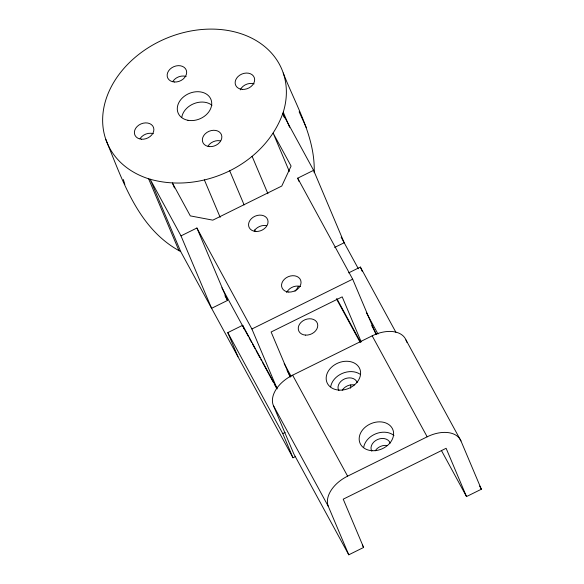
<?xml version="1.0" encoding="UTF-8"?>
<svg xmlns="http://www.w3.org/2000/svg" width="584" height="584" viewBox="0 0 584 584"><rect width="100%" height="100%" fill="white"/><g stroke="black" fill="none" stroke-linecap="round" stroke-linejoin="round"><path stroke-width="0.88" d="M314.185 172.74C315.455 136.904 295.738 105.251 283.233 72.985M283.255 112.208C265.187 164.914 201.203 194.633 148.606 178.784A94.776 73.445 -22.9 0 1 111.23 86.848A94.776 73.445 -22.9 0 1 225.884 30.156A94.776 73.445 -22.9 0 1 283.255 112.208L289.613 127.261M196.91 228.008L227.504 300.439L211.598 308.308L181.003 235.878L196.91 228.008L251.901 328.996L276.707 387.718M299.096 181.536L297.679 178.178L313.593 170.316L282.707 113.603L284.466 117.771M334.639 247.463L344.188 242.74L313.593 170.316M237.987 356.78L227.789 332.632L242.645 325.295L277.283 388.9M348.655 272.867L360.379 267.071L395.886 332.274M251.901 328.996L352.67 279.167L297.679 178.178M466.514 496.575L446.118 448.293L343.224 499.174L363.62 547.456L348.772 554.8L293.781 453.819L273.385 405.53A29.616 18.666 -28.6 0 1 292.62 375.176L372.176 335.837A29.616 18.666 -28.6 0 1 405.975 339.968L460.966 440.949L481.362 489.231L466.514 496.575L441.394 450.461M295.424 456.557L292.978 457.761L282.78 433.62L285.131 432.459M348.772 554.8L328.376 506.518A29.616 18.666 -28.6 0 1 347.611 476.157L427.167 436.817A29.616 18.666 -28.6 0 1 460.966 440.949M105.777 139.32C122.735 180.909 138.153 229.008 180.712 251.594L292.978 457.761M299.139 111.814L306.301 127.589M479.632 486.056L481.362 489.231M341.136 237.148L358.372 268.786M366.314 312.579L378.009 334.048M371.709 325.58L376.476 334.325M372.176 335.837L427.167 436.817M336.764 298.49L360.576 342.224M336.669 299.242L360.051 342.18M292.62 375.176L347.611 476.157M284.174 363.555L291.102 376.279M287.094 370.453L290.555 376.811M362.321 545.069L363.62 547.456M221.898 287.817L248.251 336.209M249.112 337.8L251.711 342.567M252.58 344.159L255.179 348.933M256.04 350.524L259.938 357.678M260.807 359.269L261.668 360.861M262.537 362.452L273.363 382.33M274.232 383.914L276.393 387.893M224.928 295.701L227.504 300.439M181.003 235.878L150.117 179.171L180.712 251.594M273.385 405.53L328.376 506.518M227.789 332.632L282.78 433.62M405.975 339.968L407.033 342.465M360.379 267.071L362.138 271.231M352.67 279.167L376.059 334.53M289.343 171.455L273.166 133.159L291.08 166.06L281.773 186.048L212.824 220.146L190.311 215.89L172.397 182.989L174.507 187.982M361.226 341.91L342.195 296.854L271.122 331.997L290.153 377.052M252.098 156.286L267.925 193.749M229.702 170.783L244.119 204.911M254.668 229.884L255.369 231.549M204.363 179.887L220.19 217.35M242.645 325.295L244.353 329.347M148.606 178.784L178.989 250.711M123.333 179.529L124.852 184.471M240.243 89.878A10.067 7.804 -22.9 0 1 254.135 83.862M172.82 81.453A10.067 7.804 -22.9 0 1 186.157 76.468M286.642 292.526A10.067 7.804 -22.9 0 1 300.534 286.51M254.208 230.906A10.067 7.804 -22.9 0 1 266.399 225.628M208.013 146.08A10.067 7.804 -22.9 0 1 220.204 140.802M140.036 138.678A10.067 7.804 -22.9 0 1 153.366 133.7M181.799 117.253A17.768 13.768 -22.9 0 1 193.976 103.623A17.768 13.768 -22.9 0 1 211.97 105.273M298.205 286.605A17.768 13.768 -22.9 0 1 294.993 291.255M350.67 385.009A10.067 7.804 -22.9 0 1 350.422 388.178M375.22 450.804A10.067 7.804 -22.9 0 1 387.404 445.526M371.745 451.096A10.067 7.804 -22.9 0 1 377.614 439.496A10.067 7.804 -22.9 0 1 390.185 443.117M342.224 390.214A10.067 7.804 -22.9 0 1 354.408 384.936M338.749 390.506A10.067 7.804 -22.9 0 1 344.626 378.906A10.067 7.804 -22.9 0 1 357.189 382.527M363.679 447.395A17.768 13.768 -22.9 0 1 375.935 433.737A17.768 13.768 -22.9 0 1 393.952 435.489M330.683 386.805A17.768 13.768 -22.9 0 1 342.224 373.439A17.768 13.768 -22.9 0 1 359.941 374.14M209.583 146.628A10.067 7.804 -22.9 0 0 221.526 134.94A10.067 7.804 -22.9 0 0 205.196 133.831A10.067 7.804 -22.9 0 0 209.583 146.628M242.367 89.396A10.067 7.804 -22.9 0 0 254.317 77.716A10.067 7.804 -22.9 0 0 237.987 76.599A10.067 7.804 -22.9 0 0 242.367 89.396M141.598 139.226A10.067 7.804 -22.9 0 0 153.548 127.546A10.067 7.804 -22.9 0 0 137.218 126.429A10.067 7.804 -22.9 0 0 141.598 139.226M174.382 82.001A10.067 7.804 -22.9 0 0 186.332 70.314A10.067 7.804 -22.9 0 0 170.002 69.197A10.067 7.804 -22.9 0 0 174.382 82.001M255.77 231.454A10.067 7.804 -22.9 0 0 267.72 219.767A10.067 7.804 -22.9 0 0 251.39 218.657A10.067 7.804 -22.9 0 0 255.77 231.454M288.766 292.044A10.067 7.804 -22.9 0 0 300.716 280.356A10.067 7.804 -22.9 0 0 284.386 279.247A10.067 7.804 -22.9 0 0 288.766 292.044M187.924 120.282A17.768 13.768 -22.9 0 0 211.583 101.689A17.768 13.768 -22.9 0 0 184.011 96.484A17.768 13.768 -22.9 0 0 187.924 120.282M305.476 335.106A10.067 7.804 -22.9 0 0 317.426 323.419A10.067 7.804 -22.9 0 0 301.096 322.31A10.067 7.804 -22.9 0 0 305.476 335.106M338.946 390.105A17.768 13.768 -22.9 0 0 360.029 369.482A17.768 13.768 -22.9 0 0 331.208 367.518A17.768 13.768 -22.9 0 0 338.946 390.105M371.935 450.695A17.768 13.768 -22.9 0 0 393.025 430.072A17.768 13.768 -22.9 0 0 364.204 428.109A17.768 13.768 -22.9 0 0 371.935 450.695"/></g></svg>
